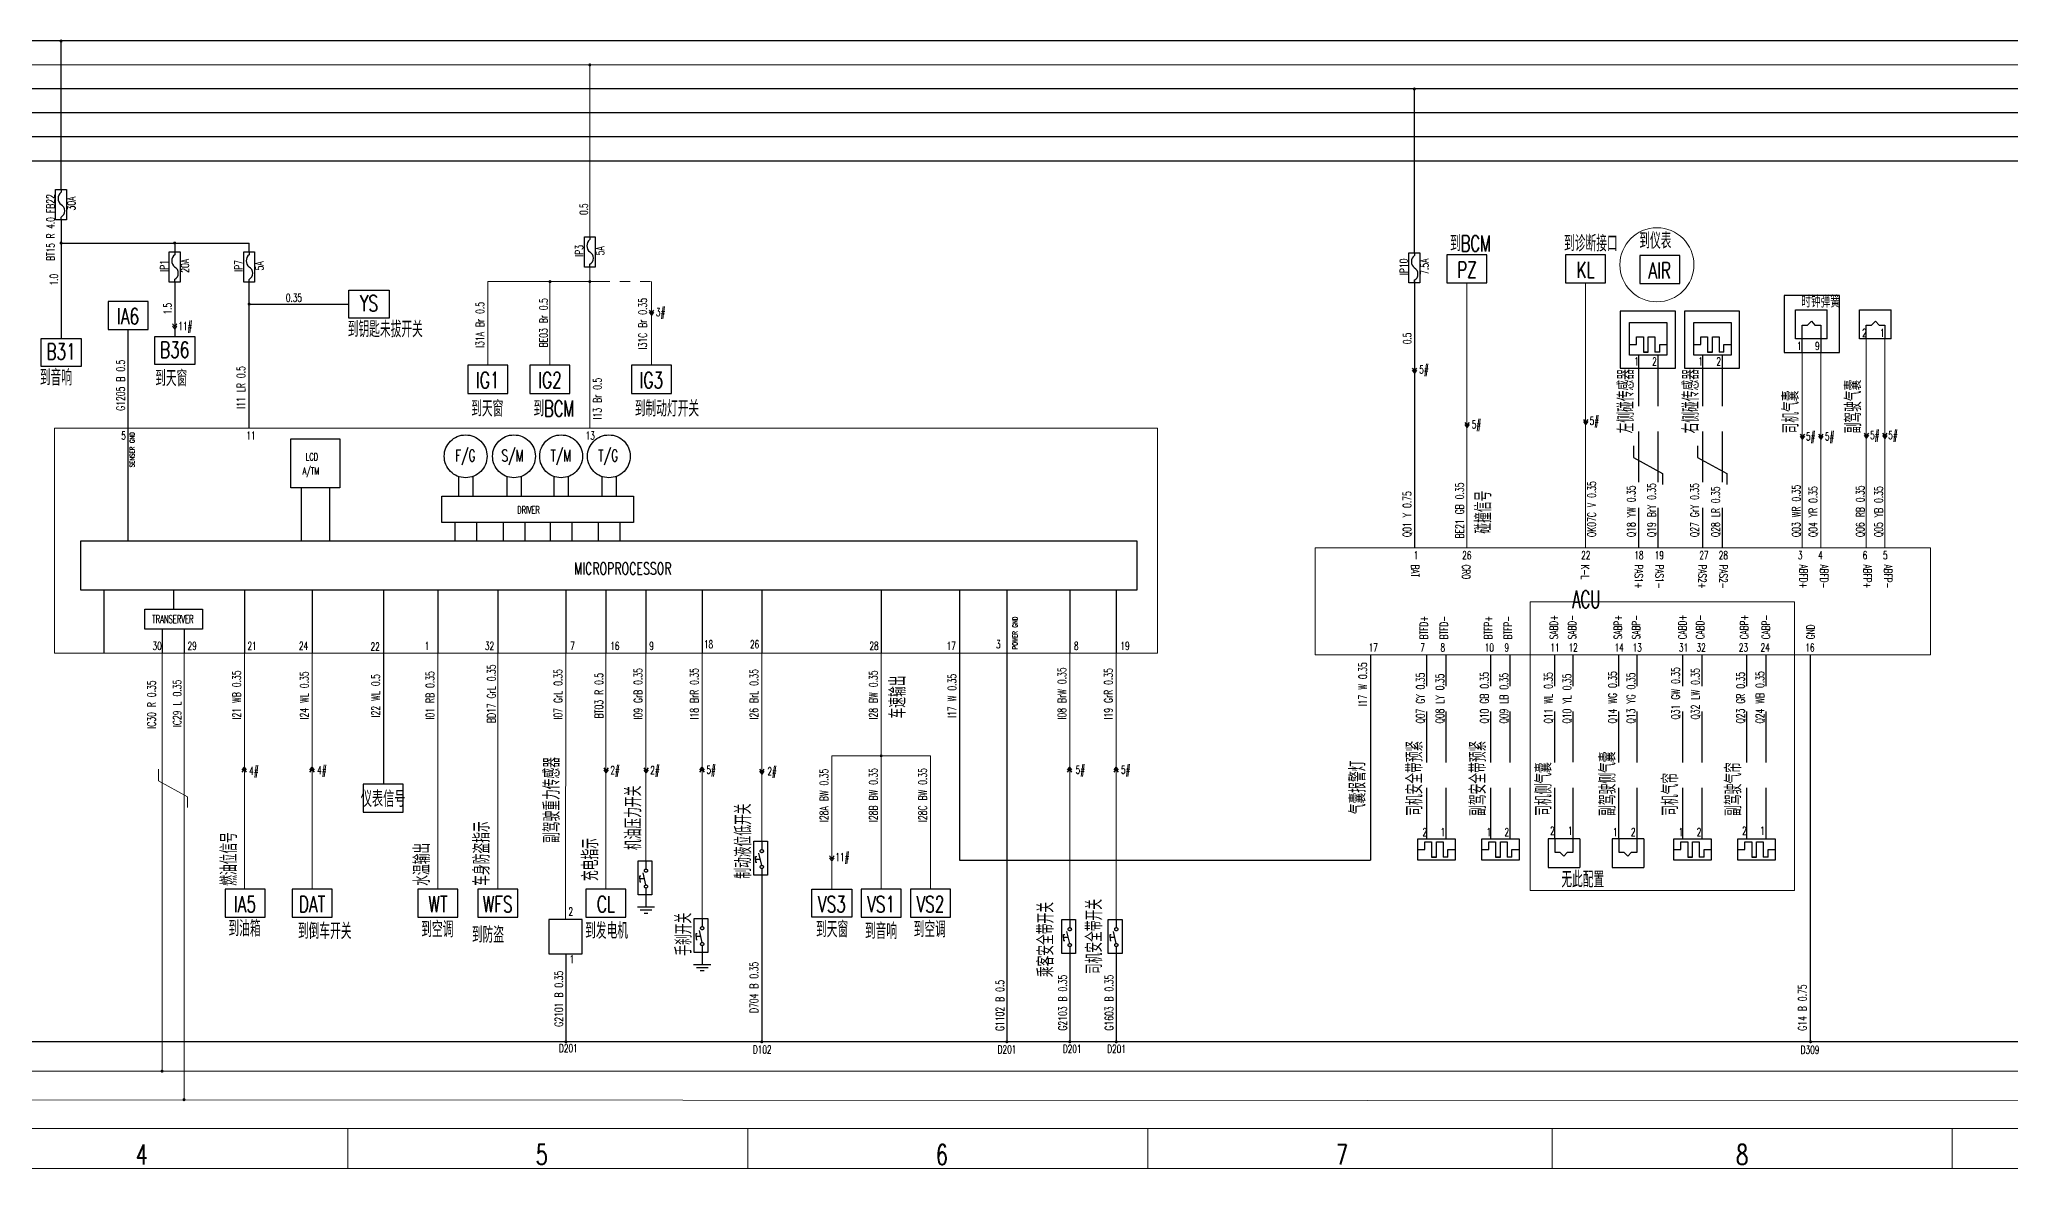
# Model space of a CAD drawing. Extents: x -5608 to -3197, y -2048 to 96.
# Drawn here: x -5281 to -4788.4, y -2047.8 to -1765.8 of the extents above; entities that cross this region are included whole.
import ezdxf
from ezdxf.enums import TextEntityAlignment as Align

# ---------------------------------------------------------------- set-up
doc = ezdxf.new("R2010")
doc.units = 0
doc.header["$LTSCALE"] = 25.4
doc.header["$MEASUREMENT"] = 0
for name, pattern in [('CENTER', [16, 13, -1, 1, -1]), ('DASHED', [0.75, 0.5, -0.25]), ('DASHED2', [0.375, 0.25, -0.125]), ('HIDDEN', [9.525, 6.35, -3.175]), ('PHANTOM', [17, 12, -1, 1, -1, 1, -1])]:
    doc.linetypes.add(name, pattern=pattern)
for name, color, linetype, lineweight in [('0Filament', 7, 'CONTINUOUS', 20), ('4CONTOUR', 4, 'CONTINUOUS', 50), ('5PHANTOM', 6, 'PHANTOM', 20)]:
    doc.layers.add(name, color=color, linetype=linetype, lineweight=lineweight)
for name, color, linetype in [('1CENTER', 1, 'CENTER'), ('2FRAM', 2, 'CONTINUOUS'), ('3DASHED', 3, 'DASHED'), ('blue', 5, 'CONTINUOUS'), ('br', 35, 'CONTINUOUS'), ('other layer', 7, 'CONTINUOUS')]:
    doc.layers.add(name, color=color, linetype=linetype)
doc.styles.add('HZ', font='txt.shx', dxfattribs={"width": 0.618, "height": 2.5, "bigfont": 'hztxt.shx'})

# ---------------------------------------------------------------- blocks, each defined once
blk = doc.blocks.new('pointer')
at = {"layer": 'other layer'}
blk.add_lwpolyline([(-5, 7), (-5, 0), (5, 0), (5, 7)], close=True, dxfattribs=at)
at = {"layer": 'other layer', "style": 'HZ', "width": 0.7, "flags": 8}
blk.add_attdef('FR', text='', height=4, dxfattribs=at).set_placement((0, 1.3), align=Align.CENTER)
blk = doc.blocks.new('FUSE')
at = {"layer": 'other layer', "color": 1}
for p, q in [((0, 7.53), (0, 6.85)), ((0, 0), (0, 0.68))]:
    blk.add_line(p, q, dxfattribs=at)
at = {"layer": 'other layer', "color": 1, "linetype": 'HIDDEN'}
blk.add_lwpolyline([(-1.36, 7.53), (1.36, 7.53), (1.36, 0), (-1.36, 0)], close=True, dxfattribs=at)
at = {"layer": 'other layer', "color": 1}
for centre, radius, start, end in [((1.24, 5.31), 1.98, 128.8945, 231.1055), ((-0.84, 2.22), 1.75, 298.4847, 61.5153)]:
    blk.add_arc(centre, radius, start, end, dxfattribs=at)
at = {"layer": 'other layer', "linetype": 'DASHED2', "style": 'HZ', "width": 0.7}
for tag, p in [('FUSE', (-1.64, 4.03)), ('10A', (3.57, 4.06))]:
    blk.add_attdef(tag, text='', height=2, rotation=90, dxfattribs=at).set_placement(p, align=Align.CENTER)
blk = doc.blocks.new('gnd')
at = {"layer": 'blue', "color": 2, "ltscale": 0.1}
for p, q in [((0, 0), (0, -3.01)), ((-2.16, -3.01), (2.16, -3.01)), ((-1.46, -3.77), (1.46, -3.77)), ((-0.48, -4.52), (0.48, -4.52))]:
    blk.add_line(p, q, dxfattribs=at)

msp = doc.modelspace()

# ---------------------------------------------------------------- hatches: boundary and pattern name
at = {"layer": '0Filament', "ltscale": 0.1}
for color, points in [(256, [(-5276, -1766.16, 1), (-5275.2, -1766.16, 1)]), (256, [(-5143.87, -1772.13, 1), (-5143.07, -1772.13, 1)]), (0, [(-4937.81, -1778.13, 1), (-4937.01, -1778.13, 1)]), (256, [(-5276, -1816.62, 1), (-5275.2, -1816.62, 1)]), (256, [(-5247.6, -1816.62, 1), (-5246.81, -1816.62, 1)]), (256, [(-5153.82, -1826.25, 1), (-5153.02, -1826.25, 1)]), (256, [(-5143.87, -1826.25, 1), (-5143.07, -1826.25, 1)]), (256, [(-5229, -1831.86, 1), (-5228.21, -1831.86, 1)]), (0, [(-5071.05, -1944.7, 1), (-5070.26, -1944.7, 1)]), (0, [(-5149.83, -2016.13, 1), (-5149.03, -2016.13, 1)]), (0, [(-5100.89, -2016.13, 1), (-5100.1, -2016.13, 1)]), (0, [(-5039.63, -2016.13, 1), (-5038.83, -2016.13, 1)]), (0, [(-5023.92, -2016.13, 1), (-5023.13, -2016.13, 1)]), (0, [(-5012.3, -2016.13, 1), (-5011.5, -2016.13, 1)]), (0, [(-4838.79, -2016.13, 1), (-4838, -2016.13, 1)]), (256, [(-5250.77, -2023.46, 1), (-5249.98, -2023.46, 1)]), (256, [(-5245.27, -2030.59, 1), (-5244.47, -2030.59, 1)])]:
    msp.add_hatch(color=color, dxfattribs=at).paths.add_polyline_path(points)

# ---------------------------------------------------------------- linework, layer by layer
at = {"layer": '0Filament'}
for p, q in [((-4924.26, -1892.79), (-4924.26, -1826.6)), ((-4894.62, -1892.79), (-4894.62, -1826.6)), ((-4824.46, -1840.51), (-4824.46, -1892.79)), ((-4819.85, -1840.51), (-4819.85, -1892.79)), ((-4840.46, -1844), (-4840.46, -1892.79)), ((-4835.85, -1844), (-4835.85, -1892.82)), ((-5229.78, -1919.08), (-5229.78, -1978.04)), ((-5212.86, -1919.08), (-5212.86, -1978.04)), ((-5181.41, -1919.08), (-5181.41, -1978.04)), ((-5166.49, -1919.08), (-5166.49, -1978.04)), ((-5139.43, -1919.08), (-5139.43, -1978.04)), ((-5070.66, -1919.08), (-5070.66, -1978.04)), ((-5011.9, -1919.81), (-5011.9, -1958.69)), ((-5251.27, -1948), (-5251.27, -1950.91)), ((-5251.27, -1950.91), (-5243.97, -1954.95)), ((-5243.97, -1954.95), (-5243.97, -1957.64)), ((-5203.98, -2047.79), (-5203.98, -2037.79)), ((-5103.98, -2047.79), (-5103.98, -2037.79)), ((-5003.98, -2047.79), (-5003.98, -2037.79)), ((-4902.98, -2037.79), (-4902.98, -2047.79)), ((-4802.98, -2047.79), (-4802.98, -2037.79))]:
    msp.add_line(p, q, dxfattribs=at)
at = {"layer": '0Filament', "ltscale": 0.1}
for p, q in [((-5149.53, -1985.59), (-5149.43, -1919.08)), ((-5129.43, -1970.94), (-5129.43, -1919.08)), ((-5115.38, -1985.3), (-5115.38, -1919.08)), ((-5100.49, -1966.05), (-5100.49, -1919.08)), ((-5023.52, -1985.55), (-5023.52, -1919.08)), ((-5011.9, -1985.56), (-5011.9, -1919.08))]:
    msp.add_line(p, q, dxfattribs=at)
at = {"layer": '0Filament', "color": 7}
for p, q in [((-5070.66, -1944.7), (-5082.99, -1944.7)), ((-5082.99, -1944.7), (-5082.99, -1978.04)), ((-5070.66, -1944.7), (-5058.32, -1944.7)), ((-5058.32, -1944.7), (-5058.32, -1978.04)), ((-3501.98, -2047.79), (-5603.98, -2047.79))]:
    msp.add_line(p, q, dxfattribs=at)
at = {"layer": '0Filament', "color": 2}
msp.add_line((-5593.98, -2037.79), (-3511.98, -2037.79), dxfattribs=at)
at = {"layer": '0Filament', "color": 7}
msp.add_lwpolyline([(-5277.21, -1919.08), (-5277.21, -1862.9), (-5001.56, -1862.9), (-5001.56, -1919.08)], close=True, dxfattribs=at)
at = {"layer": '0Filament', "color": 7, "linetype": 'Continuous'}
msp.add_lwpolyline([(-4808.46, -1892.79), (-4962.22, -1892.79), (-4962.22, -1919.48), (-4808.46, -1919.48)], close=True, dxfattribs=at)
at = {"layer": '1CENTER', "color": 1, "linetype": 'ByBlock'}
msp.add_line((-3700.02, -1766.13), (-5505.96, -1766.13), dxfattribs=at)
at = {"layer": '1CENTER', "color": 1}
for p, q in [((-5275.6, -1803.27), (-5275.6, -1766.13)), ((-5275.6, -1810.8), (-5275.6, -1840.44)), ((-5275.6, -1816.62), (-5228.6, -1816.62)), ((-5247.21, -1816.62), (-5247.21, -1818.85)), ((-5228.6, -1818.85), (-5228.6, -1816.62)), ((-5247.21, -1826.38), (-5247.21, -1839.97)), ((-5228.6, -1862.9), (-5228.6, -1826.38)), ((-5228.6, -1831.86), (-5203.65, -1831.86)), ((-4883.62, -1836.49), (-4874.32, -1836.49)), ((-4883.62, -1844.63), (-4883.62, -1836.49)), ((-4874.32, -1836.49), (-4874.32, -1844.63)), ((-4867.56, -1836.49), (-4858.26, -1836.49)), ((-4867.56, -1844.63), (-4867.56, -1836.49)), ((-4858.26, -1836.49), (-4858.26, -1844.63)), ((-4874.32, -1844.63), (-4883.62, -1844.63)), ((-4858.26, -1844.63), (-4867.56, -1844.63)), ((-5258.85, -1891), (-5258.85, -1862.74)), ((-5176.3, -1874.94), (-5176.3, -1879.85)), ((-5172.7, -1874.94), (-5172.7, -1879.85)), ((-5164.22, -1874.94), (-5164.22, -1879.85)), ((-5160.62, -1874.94), (-5160.62, -1879.85)), ((-5152.44, -1874.94), (-5152.44, -1879.85)), ((-5148.84, -1874.94), (-5148.84, -1879.85)), ((-5140.5, -1874.94), (-5140.5, -1879.85)), ((-5136.9, -1874.94), (-5136.9, -1879.85)), ((-5215.49, -1891), (-5215.49, -1877.75)), ((-5208.42, -1891), (-5208.42, -1877.75)), ((-5177.2, -1886.4), (-5177.2, -1891)), ((-5171.8, -1886.4), (-5171.8, -1891)), ((-5165.12, -1886.4), (-5165.12, -1891)), ((-5159.72, -1886.4), (-5159.72, -1891)), ((-5153.34, -1886.4), (-5153.34, -1891)), ((-5147.94, -1886.4), (-5147.94, -1891)), ((-5141.4, -1886.4), (-5141.4, -1891)), ((-5136, -1886.4), (-5136, -1891)), ((-5264.88, -1903.29), (-5264.88, -1919.08)), ((-5229.78, -1903.29), (-5229.78, -1919.08)), ((-5212.86, -1903.29), (-5212.86, -1919.08)), ((-5195.01, -1903.29), (-5195.01, -1919.08)), ((-5181.41, -1903.29), (-5181.41, -1919.08)), ((-5166.49, -1903.29), (-5166.49, -1919.08)), ((-5149.43, -1903.29), (-5149.43, -1919.08)), ((-5139.43, -1903.29), (-5139.43, -1919.08)), ((-5129.43, -1903.29), (-5129.43, -1919.08)), ((-5115.38, -1903.29), (-5115.38, -1919.08)), ((-5100.48, -1903.29), (-5100.49, -1919.08)), ((-5070.66, -1903.29), (-5070.66, -1919.08)), ((-5051.12, -1903.29), (-5051.12, -1919.08)), ((-5039.23, -1903.29), (-5039.23, -1919.08)), ((-5023.52, -1903.29), (-5023.52, -1919.08)), ((-5011.9, -1903.29), (-5011.9, -1919.08)), ((-4936.54, -1965.41), (-4927.24, -1965.41)), ((-4936.54, -1970.78), (-4936.54, -1965.41)), ((-4927.24, -1965.41), (-4927.24, -1970.78)), ((-4920.54, -1965.41), (-4911.24, -1965.41)), ((-4920.54, -1970.78), (-4920.54, -1965.41)), ((-4911.24, -1965.41), (-4911.24, -1970.78)), ((-4872.54, -1965.41), (-4863.24, -1965.41)), ((-4872.54, -1970.78), (-4872.54, -1965.41)), ((-4863.24, -1965.41), (-4863.24, -1970.78)), ((-4856.54, -1965.41), (-4847.24, -1965.41)), ((-4856.54, -1970.78), (-4856.54, -1965.41)), ((-4847.24, -1965.41), (-4847.24, -1970.78)), ((-4927.24, -1970.78), (-4936.54, -1970.78)), ((-4911.24, -1970.78), (-4920.54, -1970.78)), ((-4863.24, -1970.78), (-4872.54, -1970.78)), ((-4847.24, -1970.78), (-4856.54, -1970.78))]:
    msp.add_line(p, q, dxfattribs=at)
at = {"layer": '1CENTER', "color": 1, "lineweight": -3}
for p, q in [((-4842.15, -1840.52), (-4842.15, -1833.31)), ((-4842.15, -1833.31), (-4834.21, -1833.31)), ((-4840.46, -1844), (-4840.46, -1837.13)), ((-4840.46, -1837.13), (-4839.19, -1837.13)), ((-4839.19, -1837.13), (-4838.18, -1836.16)), ((-4838.18, -1836.16), (-4837.29, -1837.13)), ((-4837.29, -1837.13), (-4835.85, -1837.13)), ((-4835.85, -1837.13), (-4835.85, -1844)), ((-4834.21, -1840.52), (-4834.21, -1833.31)), ((-4826.15, -1833.31), (-4818.21, -1833.31)), ((-4826.15, -1840.52), (-4826.15, -1833.31)), ((-4824.46, -1837.13), (-4823.19, -1837.13)), ((-4824.46, -1840.51), (-4824.46, -1837.13)), ((-4823.19, -1837.13), (-4822.18, -1836.16)), ((-4822.18, -1836.16), (-4821.29, -1837.13)), ((-4821.29, -1837.13), (-4819.85, -1837.13)), ((-4819.85, -1837.13), (-4819.85, -1840.55)), ((-4818.21, -1840.52), (-4818.21, -1833.31)), ((-4834.21, -1840.52), (-4842.15, -1840.52)), ((-4818.21, -1840.52), (-4826.15, -1840.52)), ((-4896.07, -1965.4), (-4904.01, -1965.4)), ((-4904.01, -1965.4), (-4904.01, -1972.6)), ((-4902.32, -1965.41), (-4902.32, -1968.78)), ((-4897.71, -1968.78), (-4897.71, -1965.37)), ((-4896.07, -1965.4), (-4896.07, -1972.6)), ((-4880.07, -1965.4), (-4888.01, -1965.4)), ((-4888.01, -1965.4), (-4888.01, -1972.6)), ((-4886.32, -1965.41), (-4886.32, -1968.78)), ((-4881.71, -1968.78), (-4881.71, -1965.37)), ((-4880.07, -1965.4), (-4880.07, -1972.6)), ((-4902.32, -1968.78), (-4901.05, -1968.78)), ((-4901.05, -1968.78), (-4900.04, -1969.75)), ((-4900.04, -1969.75), (-4899.15, -1968.78)), ((-4899.15, -1968.78), (-4897.71, -1968.78)), ((-4886.32, -1968.78), (-4885.05, -1968.78)), ((-4885.05, -1968.78), (-4884.04, -1969.75)), ((-4884.04, -1969.75), (-4883.15, -1968.78)), ((-4883.15, -1968.78), (-4881.71, -1968.78)), ((-4904.01, -1972.6), (-4896.07, -1972.6)), ((-4888.01, -1972.6), (-4880.07, -1972.6))]:
    msp.add_line(p, q, dxfattribs=at)
at = {"layer": '1CENTER', "color": 1, "lineweight": -2}
for p, q in [((-4883.62, -1841.94), (-4881.9, -1841.94)), ((-4881.9, -1841.94), (-4881.9, -1840.03)), ((-4881.9, -1840.03), (-4880.18, -1840.03)), ((-4880.18, -1840.03), (-4880.18, -1843.86)), ((-4878.99, -1843.86), (-4878.99, -1840.03)), ((-4878.99, -1840.03), (-4877.28, -1840.03)), ((-4877.28, -1840.03), (-4877.28, -1843.86)), ((-4876.09, -1843.86), (-4876.09, -1841.94)), ((-4876.09, -1841.94), (-4874.37, -1841.94)), ((-4867.56, -1841.94), (-4865.84, -1841.94)), ((-4865.84, -1841.94), (-4865.84, -1840.03)), ((-4865.84, -1840.03), (-4864.12, -1840.03)), ((-4864.12, -1840.03), (-4864.12, -1843.86)), ((-4862.93, -1843.86), (-4862.93, -1840.03)), ((-4862.93, -1840.03), (-4861.22, -1840.03)), ((-4861.22, -1840.03), (-4861.22, -1843.86)), ((-4860.03, -1843.86), (-4860.03, -1841.94)), ((-4860.03, -1841.94), (-4858.31, -1841.94)), ((-4880.18, -1843.86), (-4878.99, -1843.86)), ((-4878.99, -1843.86), (-4880.18, -1843.86)), ((-4876.09, -1843.86), (-4877.28, -1843.86)), ((-4864.12, -1843.86), (-4862.93, -1843.86)), ((-4862.93, -1843.86), (-4864.12, -1843.86)), ((-4860.03, -1843.86), (-4861.22, -1843.86)), ((-4936.54, -1968.09), (-4934.82, -1968.09)), ((-4934.82, -1968.09), (-4934.82, -1966.18)), ((-4934.82, -1966.18), (-4933.1, -1966.18)), ((-4933.1, -1966.18), (-4933.1, -1970.01)), ((-4933.1, -1970.01), (-4931.91, -1970.01)), ((-4931.91, -1970.01), (-4933.1, -1970.01)), ((-4931.91, -1970.01), (-4931.91, -1966.18)), ((-4931.91, -1966.18), (-4930.2, -1966.18)), ((-4930.2, -1966.18), (-4930.2, -1970.01)), ((-4929.01, -1970.01), (-4930.2, -1970.01)), ((-4929.01, -1970.01), (-4929.01, -1968.09)), ((-4929.01, -1968.09), (-4927.29, -1968.09)), ((-4920.54, -1968.09), (-4918.82, -1968.09)), ((-4918.82, -1968.09), (-4918.82, -1966.18)), ((-4918.82, -1966.18), (-4917.1, -1966.18)), ((-4917.1, -1966.18), (-4917.1, -1970.01)), ((-4917.1, -1970.01), (-4915.91, -1970.01)), ((-4915.91, -1970.01), (-4917.1, -1970.01)), ((-4915.91, -1970.01), (-4915.91, -1966.18)), ((-4915.91, -1966.18), (-4914.2, -1966.18)), ((-4914.2, -1966.18), (-4914.2, -1970.01)), ((-4913.01, -1970.01), (-4914.2, -1970.01)), ((-4913.01, -1970.01), (-4913.01, -1968.09)), ((-4913.01, -1968.09), (-4911.29, -1968.09)), ((-4872.54, -1968.09), (-4870.82, -1968.09)), ((-4870.82, -1968.09), (-4870.82, -1966.18)), ((-4870.82, -1966.18), (-4869.1, -1966.18)), ((-4869.1, -1966.18), (-4869.1, -1970.01)), ((-4869.1, -1970.01), (-4867.91, -1970.01)), ((-4867.91, -1970.01), (-4869.1, -1970.01)), ((-4867.91, -1970.01), (-4867.91, -1966.18)), ((-4867.91, -1966.18), (-4866.2, -1966.18)), ((-4866.2, -1966.18), (-4866.2, -1970.01)), ((-4865.01, -1970.01), (-4866.2, -1970.01)), ((-4865.01, -1970.01), (-4865.01, -1968.09)), ((-4865.01, -1968.09), (-4863.29, -1968.09)), ((-4856.54, -1968.09), (-4854.82, -1968.09)), ((-4854.82, -1968.09), (-4854.82, -1966.18)), ((-4854.82, -1966.18), (-4853.1, -1966.18)), ((-4853.1, -1966.18), (-4853.1, -1970.01)), ((-4853.1, -1970.01), (-4851.91, -1970.01)), ((-4851.91, -1970.01), (-4853.1, -1970.01)), ((-4851.91, -1970.01), (-4851.91, -1966.18)), ((-4851.91, -1966.18), (-4850.2, -1966.18)), ((-4850.2, -1966.18), (-4850.2, -1970.01)), ((-4849.01, -1970.01), (-4850.2, -1970.01)), ((-4849.01, -1970.01), (-4849.01, -1968.09)), ((-4849.01, -1968.09), (-4847.29, -1968.09))]:
    msp.add_line(p, q, dxfattribs=at)
at = {"layer": '1CENTER'}
for p, q in [((-5247.44, -1908.11), (-5247.44, -1903.29)), ((-5250.37, -1913.05), (-5250.37, -1919.08)), ((-5244.84, -1913.05), (-5244.84, -1919.08))]:
    msp.add_line(p, q, dxfattribs=at)
at = {"layer": '1CENTER', "color": 1, "linetype": 'Continuous'}
msp.add_line((-5195.01, -1919.08), (-5195.01, -1951.7), dxfattribs=at)
at = {"layer": '1CENTER', "ltscale": 0.1}
for p, q in [((-5102.04, -1970.56), (-5102.04, -1969.83)), ((-5102.04, -1969.83), (-5101.75, -1969.83)), ((-5100.49, -1972.06), (-5101.2, -1969.05)), ((-5100.49, -1966.04), (-5100.49, -1968.1)), ((-5130.97, -1975.45), (-5130.97, -1974.71)), ((-5130.97, -1974.71), (-5130.68, -1974.71)), ((-5129.43, -1976.95), (-5130.14, -1973.94)), ((-5129.43, -1970.93), (-5129.43, -1972.99)), ((-5100.85, -1970.56), (-5102.04, -1970.56)), ((-5102.04, -1970.56), (-5102.04, -1971.29)), ((-5102.04, -1971.29), (-5101.75, -1971.29)), ((-5129.78, -1975.45), (-5130.97, -1975.45)), ((-5130.97, -1975.45), (-5130.97, -1976.18)), ((-5130.97, -1976.18), (-5130.68, -1976.18)), ((-5116.93, -1989.81), (-5116.93, -1989.08)), ((-5116.93, -1989.08), (-5116.64, -1989.08)), ((-5115.74, -1989.81), (-5116.93, -1989.81)), ((-5116.93, -1989.81), (-5116.93, -1990.54)), ((-5115.38, -1991.31), (-5116.09, -1988.3)), ((-5115.38, -1985.29), (-5115.38, -1987.35)), ((-5025.07, -1990.07), (-5025.07, -1989.34)), ((-5025.07, -1989.34), (-5024.78, -1989.34)), ((-5023.88, -1990.07), (-5025.07, -1990.07)), ((-5025.07, -1990.07), (-5025.07, -1990.8)), ((-5023.52, -1991.58), (-5024.23, -1988.57)), ((-5023.52, -1985.55), (-5023.52, -1987.61)), ((-5013.45, -1990.07), (-5013.45, -1989.34)), ((-5013.45, -1989.34), (-5013.16, -1989.34)), ((-5012.26, -1990.07), (-5013.45, -1990.07)), ((-5013.45, -1990.07), (-5013.45, -1990.8)), ((-5011.9, -1991.58), (-5012.61, -1988.57)), ((-5011.9, -1985.55), (-5011.9, -1987.61)), ((-5116.93, -1990.54), (-5116.64, -1990.54)), ((-5025.07, -1990.8), (-5024.78, -1990.8)), ((-5013.45, -1990.8), (-5013.16, -1990.8))]:
    msp.add_line(p, q, dxfattribs=at)
at = {"layer": '1CENTER', "color": 1, "ltscale": 0.1}
for p, q in [((-5100.49, -1972.85), (-5100.49, -1974.55)), ((-5129.43, -1977.74), (-5129.43, -1979.44)), ((-5115.38, -1992.1), (-5115.38, -1993.8)), ((-5023.52, -1992.37), (-5023.52, -1994.06)), ((-5011.9, -1992.37), (-5011.9, -1994.06))]:
    msp.add_line(p, q, dxfattribs=at)
at = {"layer": '1CENTER', "color": 1, "linetype": 'HIDDEN', "ltscale": 5}
for points in [[(-4831.17, -1829.76), (-4844.98, -1829.76), (-4844.98, -1844), (-4831.17, -1844)], [(-4872.14, -1833.61), (-4885.95, -1833.61), (-4885.95, -1847.86), (-4872.14, -1847.86)], [(-4856.12, -1833.61), (-4869.92, -1833.61), (-4869.92, -1847.86), (-4856.12, -1847.86)], [(-5102.48, -1966.05), (-5099.06, -1966.05), (-5099.06, -1974.55), (-5102.48, -1974.55)], [(-5131.41, -1970.94), (-5128, -1970.94), (-5128, -1979.44), (-5131.41, -1979.44)], [(-5145.39, -1985.59), (-5153.67, -1985.59), (-5153.67, -1994.14), (-5145.39, -1994.14)], [(-5117.36, -1985.3), (-5113.95, -1985.3), (-5113.95, -1993.8), (-5117.36, -1993.8)], [(-5025.51, -1985.56), (-5022.09, -1985.56), (-5022.09, -1994.06), (-5025.51, -1994.06)], [(-5013.89, -1985.56), (-5010.47, -1985.56), (-5010.47, -1994.06), (-5013.89, -1994.06)]]:
    msp.add_lwpolyline(points, close=True, dxfattribs=at)
at = {"layer": '1CENTER', "color": 1}
for points in [[(-5218.19, -1877.75), (-5218.19, -1865.53), (-5205.93, -1865.53), (-5205.93, -1877.75)], [(-5180.41, -1886.4), (-5180.41, -1879.85), (-5132.55, -1879.85), (-5132.55, -1886.4)], [(-5270.65, -1903.29), (-5270.65, -1891), (-5006.76, -1891), (-5006.76, -1903.29)]]:
    msp.add_lwpolyline(points, close=True, dxfattribs=at)
at = {"layer": '1CENTER'}
msp.add_lwpolyline([(-5254.67, -1908.11), (-5240.22, -1908.11), (-5240.22, -1913.05), (-5254.67, -1913.05)], close=True, dxfattribs=at)
at = {"layer": '1CENTER', "color": 1}
for centre, radius in [((-5174.5, -1869.89), 5.35), ((-5162.42, -1869.89), 5.35), ((-5150.64, -1869.89), 5.35), ((-5138.7, -1869.89), 5.35), ((-5100.49, -1968.5), 0.395), ((-5129.43, -1973.38), 0.395), ((-5100.49, -1972.46), 0.395), ((-5129.43, -1977.35), 0.395), ((-5115.38, -1987.75), 0.395), ((-5023.52, -1988.01), 0.395), ((-5011.9, -1988.01), 0.395), ((-5115.38, -1991.71), 0.395), ((-5023.52, -1991.97), 0.395), ((-5011.9, -1991.97), 0.395)]:
    msp.add_circle(centre, radius, dxfattribs=at)
at = {"layer": '2FRAM', "color": 2}
for p, q in [((-3700.02, -1796.13), (-5502.67, -1796.13)), ((-5258.85, -1862.74), (-5258.85, -1838.22)), ((-4937.97, -1847.84), (-4937.41, -1848.58)), ((-4937.97, -1848.37), (-4937.41, -1849.1)), ((-4936.86, -1847.84), (-4937.41, -1848.58)), ((-4936.86, -1848.37), (-4937.41, -1849.1)), ((-4924.81, -1861.41), (-4924.26, -1862.15)), ((-4924.81, -1861.94), (-4924.26, -1862.68)), ((-4923.7, -1861.41), (-4924.26, -1862.15)), ((-4923.7, -1861.94), (-4924.26, -1862.68)), ((-4895.17, -1860.67), (-4894.62, -1861.41)), ((-4895.17, -1861.2), (-4894.62, -1861.94)), ((-4894.06, -1860.67), (-4894.62, -1861.41)), ((-4894.06, -1861.2), (-4894.62, -1861.94)), ((-4841.01, -1864.33), (-4840.46, -1865.06)), ((-4841.01, -1864.85), (-4840.46, -1865.59)), ((-4839.9, -1864.33), (-4840.46, -1865.06)), ((-4839.9, -1864.85), (-4840.46, -1865.59)), ((-4836.41, -1864.33), (-4835.85, -1865.06)), ((-4836.41, -1864.85), (-4835.85, -1865.59)), ((-4835.3, -1864.33), (-4835.85, -1865.06)), ((-4835.3, -1864.85), (-4835.85, -1865.59)), ((-4825.01, -1864.09), (-4824.46, -1864.83)), ((-4825.01, -1864.62), (-4824.46, -1865.36)), ((-4823.9, -1864.09), (-4824.46, -1864.83)), ((-4823.9, -1864.62), (-4824.46, -1865.36)), ((-4820.41, -1864.15), (-4819.85, -1864.89)), ((-4820.41, -1864.68), (-4819.85, -1865.42)), ((-4819.3, -1864.15), (-4819.85, -1864.89)), ((-4819.3, -1864.68), (-4819.85, -1865.42)), ((-5230.33, -1948.24), (-5229.78, -1947.5)), ((-5230.33, -1948.77), (-5229.78, -1948.03)), ((-5229.23, -1948.24), (-5229.78, -1947.5)), ((-5229.23, -1948.77), (-5229.78, -1948.03)), ((-5213.42, -1948.24), (-5212.86, -1947.5)), ((-5213.42, -1948.77), (-5212.86, -1948.03)), ((-5212.31, -1948.24), (-5212.86, -1947.5)), ((-5212.31, -1948.77), (-5212.86, -1948.03)), ((-5115.94, -1948.24), (-5115.38, -1947.5)), ((-5115.94, -1948.77), (-5115.38, -1948.03)), ((-5114.83, -1948.24), (-5115.38, -1947.5)), ((-5114.83, -1948.77), (-5115.38, -1948.03)), ((-5024.08, -1948.24), (-5023.52, -1947.5)), ((-5024.08, -1948.77), (-5023.52, -1948.03)), ((-5022.97, -1948.24), (-5023.52, -1947.5)), ((-5022.97, -1948.77), (-5023.52, -1948.03)), ((-5012.46, -1948.24), (-5011.9, -1947.5)), ((-5012.46, -1948.77), (-5011.9, -1948.03)), ((-5011.35, -1948.24), (-5011.9, -1947.5)), ((-5011.35, -1948.77), (-5011.9, -1948.03)), ((-5011.9, -1994.06), (-5011.9, -2016.13)), ((-3755.47, -2016.13), (-5515.39, -2016.13))]:
    msp.add_line(p, q, dxfattribs=at)
at = {"layer": '2FRAM', "color": 2, "ltscale": 0.1}
for p, q in [((-5039.23, -1919.08), (-5039.23, -2016.13)), ((-4838.4, -2016.13), (-4838.4, -1919.48)), ((-5100.49, -1974.55), (-5100.49, -2016.13)), ((-5149.43, -1994.14), (-5149.43, -2016.13)), ((-5023.52, -1994.06), (-5023.52, -2016.13))]:
    msp.add_line(p, q, dxfattribs=at)
at = {"layer": '3DASHED', "color": 3, "linetype": 'ByBlock'}
msp.add_line((-3700.02, -1784.13), (-5502.67, -1784.13), dxfattribs=at)
at = {"layer": '3DASHED'}
for p, q in [((-4881.42, -1844.63), (-4881.42, -1892.79)), ((-4876.56, -1844.63), (-4876.56, -1892.79)), ((-4865.36, -1844.63), (-4865.36, -1892.79)), ((-4860.5, -1844.63), (-4860.5, -1892.79)), ((-4882.65, -1867.26), (-4882.65, -1870.17)), ((-4882.65, -1870.17), (-4875.36, -1874.21)), ((-4866.64, -1867.26), (-4866.64, -1870.17)), ((-4866.64, -1870.17), (-4859.35, -1874.21)), ((-4875.36, -1874.21), (-4875.36, -1876.9)), ((-4859.35, -1874.21), (-4859.35, -1876.9)), ((-4934.32, -1965.41), (-4934.32, -1919.48)), ((-4929.46, -1965.41), (-4929.46, -1919.48)), ((-4918.32, -1965.41), (-4918.32, -1919.48)), ((-4913.46, -1965.41), (-4913.46, -1919.48)), ((-4902.32, -1965.41), (-4902.32, -1919.48)), ((-4897.71, -1965.37), (-4897.71, -1919.44)), ((-4886.32, -1965.41), (-4886.32, -1919.48)), ((-4881.71, -1965.41), (-4881.71, -1919.48)), ((-4870.32, -1965.41), (-4870.32, -1919.48)), ((-4865.46, -1965.41), (-4865.46, -1919.48)), ((-4854.32, -1965.41), (-4854.32, -1919.48)), ((-4849.46, -1965.41), (-4849.46, -1919.48))]:
    msp.add_line(p, q, dxfattribs=at)
at = {"layer": '3DASHED', "color": 88, "linetype": 'ByBlock', "lineweight": 9}
for p, q in [((-5250.37, -2023.46), (-5250.37, -1919.08)), ((-5515.39, -2023.46), (-3755.47, -2023.46))]:
    msp.add_line(p, q, dxfattribs=at)
at = {"layer": '4CONTOUR', "color": 140, "lineweight": 9}
for p, q in [((-5244.87, -2030.62), (-5244.84, -1919.08)), ((-5515.39, -2030.47), (-3755.47, -2031.46))]:
    msp.add_line(p, q, dxfattribs=at)
at = {"layer": '4CONTOUR', "color": 4, "lineweight": -3, "ltscale": 0.1}
for p, q in [((-5051.12, -1919.08), (-5051.12, -1970.78)), ((-4948.36, -1919.48), (-4948.36, -1970.78)), ((-5051.12, -1970.78), (-4948.36, -1970.78))]:
    msp.add_line(p, q, dxfattribs=at)
at = {"layer": '5PHANTOM', "color": 6, "linetype": 'ByBlock'}
msp.add_line((-3700.02, -1772.13), (-5502.67, -1772.13), dxfattribs=at)
at = {"layer": '5PHANTOM', "color": 6}
for p, q in [((-5143.47, -1815.08), (-5143.47, -1772.13)), ((-5143.47, -1862.9), (-5143.47, -1822.61)), ((-5168.96, -1847.16), (-5168.96, -1826.25)), ((-5153.42, -1847.16), (-5153.42, -1826.25)), ((-5128.09, -1847.16), (-5128.09, -1826.25)), ((-5247.76, -1836.82), (-5247.21, -1837.56)), ((-5247.76, -1837.35), (-5247.21, -1838.09)), ((-5246.65, -1836.82), (-5247.21, -1837.56)), ((-5246.65, -1837.35), (-5247.21, -1838.09)), ((-5083.54, -1969.7), (-5082.99, -1970.44)), ((-5083.54, -1970.23), (-5082.99, -1970.97)), ((-5082.43, -1969.7), (-5082.99, -1970.44)), ((-5082.43, -1970.23), (-5082.99, -1970.97))]:
    msp.add_line(p, q, dxfattribs=at)
at = {"layer": '5PHANTOM', "color": 6, "ltscale": 0.1}
msp.add_line((-5168.96, -1826.25), (-5128.09, -1826.25), dxfattribs=at)
at = {"layer": '5PHANTOM', "color": 1, "linetype": 'PHANTOM'}
msp.add_lwpolyline([(-4908.48, -1906.25), (-4842.37, -1906.25), (-4842.37, -1978.32), (-4908.48, -1978.32)], close=True, dxfattribs=at)
at = {"layer": '5PHANTOM', "linetype": 'Continuous'}
msp.add_circle((-4876.79, -1822.05), 9.25, dxfattribs=at)
at = {"layer": 'blue', "color": 5}
for p, q in [((-3700.02, -1790.13), (-5502.67, -1790.13)), ((-5128.64, -1833.38), (-5128.09, -1834.12)), ((-5128.64, -1833.91), (-5128.09, -1834.65)), ((-5127.53, -1833.38), (-5128.09, -1834.12)), ((-5127.53, -1833.91), (-5128.09, -1834.65)), ((-5139.98, -1947.67), (-5139.43, -1948.41)), ((-5139.98, -1948.2), (-5139.43, -1948.94)), ((-5138.87, -1947.67), (-5139.43, -1948.41)), ((-5138.87, -1948.2), (-5139.43, -1948.94)), ((-5129.98, -1947.72), (-5129.43, -1948.46)), ((-5129.98, -1948.25), (-5129.43, -1948.99)), ((-5128.87, -1947.72), (-5129.43, -1948.46)), ((-5128.87, -1948.25), (-5129.43, -1948.99)), ((-5101.05, -1948.01), (-5100.49, -1948.75)), ((-5101.05, -1948.54), (-5100.49, -1949.28)), ((-5099.94, -1948.01), (-5100.49, -1948.75)), ((-5099.94, -1948.54), (-5100.49, -1949.28))]:
    msp.add_line(p, q, dxfattribs=at)
at = {"layer": 'br', "color": 30}
for p, q in [((-3700.02, -1778.13), (-5502.67, -1778.13)), ((-4937.41, -1819.07), (-4937.41, -1778.13)), ((-4937.41, -1826.26), (-4937.41, -1892.79))]:
    msp.add_line(p, q, dxfattribs=at)

# ---------------------------------------------------------------- block references
at = {"layer": '1CENTER', "linetype": 'DASHED2'}
for p, values in [((-5275.6, -1810.8), {'10A': '30A', 'FUSE': 'FB22'}), ((-5247.21, -1826.38), {'10A': '20A', 'FUSE': 'IP1'}), ((-5228.6, -1826.38), {'10A': '5A', 'FUSE': 'IP7'})]:
    msp.add_blockref('FUSE', p, dxfattribs=at).add_auto_attribs(values)
at = {"layer": '2FRAM', "color": 2, "ltscale": 0.1}
for p in [(-5129.43, -1979.44), (-5115.38, -1993.8)]:
    msp.add_blockref('gnd', p, dxfattribs=at)
at = {"layer": '5PHANTOM'}
ref = msp.add_blockref('pointer', (-4924.26, -1826.6), dxfattribs=at)
ref.add_attrib('FR', 'PZ', dxfattribs={"layer": 'other layer', "color": 6, "height": 4, "style": 'HZ', "width": 0.7}).set_placement((-4924.26, -1825.3), align=Align.CENTER)
ref = msp.add_blockref('pointer', (-4894.62, -1826.6), dxfattribs=at)
ref.add_attrib('FR', 'KL', dxfattribs={"layer": 'other layer', "color": 6, "height": 4, "style": 'HZ', "width": 0.7}).set_placement((-4894.62, -1825.3), align=Align.CENTER)
ref = msp.add_blockref('pointer', (-4876.07, -1826.76), dxfattribs=at)
ref.add_attrib('FR', 'AIR', dxfattribs={"layer": 'other layer', "color": 6, "height": 4, "style": 'HZ', "width": 0.7}).set_placement((-4876.07, -1825.46), align=Align.CENTER)
ref = msp.add_blockref('pointer', (-5258.85, -1838.22), dxfattribs=at)
ref.add_attrib('FR', 'IA6', dxfattribs={"layer": 'other layer', "color": 6, "height": 4, "style": 'HZ', "width": 0.7}).set_placement((-5258.85, -1836.92), align=Align.CENTER)
ref = msp.add_blockref('pointer', (-5198.65, -1828.36), dxfattribs=dict(at, xscale=-1, rotation=180))
ref.add_attrib('FR', 'YS', dxfattribs={"layer": 'other layer', "color": 6, "height": 4, "style": 'HZ', "width": 0.7}).set_placement((-5198.65, -1833.66), align=Align.CENTER)
ref = msp.add_blockref('pointer', (-5275.6, -1840.44), dxfattribs=dict(at, xscale=-1, rotation=180))
ref.add_attrib('FR', 'B31', dxfattribs={"layer": 'other layer', "color": 6, "height": 4, "style": 'HZ', "width": 0.7}).set_placement((-5275.6, -1845.74), align=Align.CENTER)
ref = msp.add_blockref('pointer', (-5247.21, -1839.97), dxfattribs=dict(at, xscale=-1, rotation=180))
ref.add_attrib('FR', 'B36', dxfattribs={"layer": 'other layer', "color": 6, "height": 4, "style": 'HZ', "width": 0.7}).set_placement((-5247.21, -1845.27), align=Align.CENTER)
ref = msp.add_blockref('pointer', (-5168.96, -1854.16), dxfattribs=at)
ref.add_attrib('FR', 'IG1', dxfattribs={"layer": 'other layer', "color": 6, "height": 4, "style": 'HZ', "width": 0.7}).set_placement((-5168.96, -1852.86), align=Align.CENTER)
ref = msp.add_blockref('pointer', (-5153.42, -1854.16), dxfattribs=at)
ref.add_attrib('FR', 'IG2', dxfattribs={"layer": 'other layer', "color": 6, "height": 4, "style": 'HZ', "width": 0.7}).set_placement((-5153.42, -1852.86), align=Align.CENTER)
ref = msp.add_blockref('pointer', (-5128.09, -1854.16), dxfattribs=at)
ref.add_attrib('FR', 'IG3', dxfattribs={"layer": 'other layer', "color": 6, "height": 4, "style": 'HZ', "width": 0.7}).set_placement((-5128.09, -1852.86), align=Align.CENTER)
ref = msp.add_blockref('pointer', (-5195.11, -1958.77), dxfattribs=at)
ref.add_attrib('FR', '仪表信号', dxfattribs={"layer": 'other layer', "color": 6, "height": 4, "style": 'HZ', "width": 0.7}).set_placement((-5195.11, -1957.47), align=Align.CENTER)
ref = msp.add_blockref('pointer', (-5229.63, -1985.04), dxfattribs=at)
ref.add_attrib('FR', 'IA5', dxfattribs={"layer": 'other layer', "color": 6, "height": 4, "style": 'HZ', "width": 0.7}).set_placement((-5229.63, -1983.74), align=Align.CENTER)
ref = msp.add_blockref('pointer', (-5212.86, -1985.04), dxfattribs=at)
ref.add_attrib('FR', 'DAT', dxfattribs={"layer": 'other layer', "color": 6, "height": 4, "style": 'HZ', "width": 0.7}).set_placement((-5212.86, -1983.74), align=Align.CENTER)
ref = msp.add_blockref('pointer', (-5181.41, -1985.04), dxfattribs=at)
ref.add_attrib('FR', 'WT', dxfattribs={"layer": 'other layer', "color": 6, "height": 4, "style": 'HZ', "width": 0.7}).set_placement((-5181.41, -1983.74), align=Align.CENTER)
ref = msp.add_blockref('pointer', (-5166.49, -1985.04), dxfattribs=at)
ref.add_attrib('FR', 'WFS', dxfattribs={"layer": 'other layer', "color": 6, "height": 4, "style": 'HZ', "width": 0.7}).set_placement((-5166.49, -1983.74), align=Align.CENTER)
ref = msp.add_blockref('pointer', (-5139.43, -1985.04), dxfattribs=at)
ref.add_attrib('FR', 'CL', dxfattribs={"layer": 'other layer', "color": 6, "height": 4, "style": 'HZ', "width": 0.7}).set_placement((-5139.43, -1983.74), align=Align.CENTER)
ref = msp.add_blockref('pointer', (-5082.97, -1985.04), dxfattribs=dict(at, xscale=-1))
ref.add_attrib('FR', 'VS3', dxfattribs={"layer": 'other layer', "color": 6, "height": 4, "style": 'HZ', "width": 0.7}).set_placement((-5082.97, -1983.74), align=Align.CENTER)
ref = msp.add_blockref('pointer', (-5070.66, -1985.04), dxfattribs=at)
ref.add_attrib('FR', 'VS1', dxfattribs={"layer": 'other layer', "color": 6, "height": 4, "style": 'HZ', "width": 0.7}).set_placement((-5070.66, -1983.74), align=Align.CENTER)
ref = msp.add_blockref('pointer', (-5058.34, -1985.04), dxfattribs=at)
ref.add_attrib('FR', 'VS2', dxfattribs={"layer": 'other layer', "color": 6, "height": 4, "style": 'HZ', "width": 0.7}).set_placement((-5058.34, -1983.74), align=Align.CENTER)
at = {"layer": 'other layer', "linetype": 'DASHED2'}
for p, values in [((-5143.47, -1822.61), {'10A': '5A', 'FUSE': 'IP3'}), ((-4937.41, -1826.6), {'10A': '7.5A', 'FUSE': 'IP10'})]:
    msp.add_blockref('FUSE', p, dxfattribs=at).add_auto_attribs(values)

# ---------------------------------------------------------------- texts
at = {"layer": '0Filament', "ltscale": 0.1, "style": 'HZ', "width": 0.67}
for s, p in [('0.5', (-5143.99, -1809.61)), ('1.0', (-5276.37, -1827.21))]:
    msp.add_text(s, height=2, rotation=90, dxfattribs=at).set_placement(p)
at = {"layer": '0Filament', "style": 'HZ'}
for s, height, width, p in [('到BCM', 4, 0.67, (-4928.49, -1818.72)), ('到诊断接口', 4, 0.67, (-4900.01, -1818.72)), ('到仪表', 4, 0.67, (-4881.2, -1818.04)), ('时钟弹簧', 3, 0.67, (-4840.71, -1832.74)), ('到钥匙未拔开关', 4, 0.67, (-5203.96, -1840.15)), ('到音响', 4, 0.67, (-5280.91, -1852.22)), ('到天窗', 4, 0.67, (-5252.09, -1852.39)), ('到天窗', 4, 0.67, (-5173.11, -1859.97)), ('到BCM', 4, 0.67, (-5157.56, -1859.97)), ('到制动灯开关', 4, 0.67, (-5132.23, -1859.97)), ('无此配置', 4, 0.67, (-4900.68, -1977.59)), ('到油箱', 4, 0.67, (-5233.78, -1989.84)), ('到倒车开关', 4, 0.67, (-5216.42, -1990.49)), ('到空调', 4, 0.67, (-5185.59, -1990.04)), ('到防盗', 4, 0.67, (-5172.95, -1991.39)), ('到发电机', 4, 0.67, (-5144.64, -1990.39)), ('到天窗', 4, 0.67, (-5086.93, -1990.04)), ('到音响', 4, 0.67, (-5074.72, -1990.49)), ('到空调', 4, 0.67, (-5062.53, -1990.04)), ('4', 5, 0.7, (-5256.98, -2046.81)), ('5', 5, 0.7, (-5156.98, -2046.81)), ('6', 5, 0.7, (-5056.98, -2046.81)), ('7', 5, 0.7, (-4956.98, -2046.81)), ('8', 5, 0.7, (-4856.98, -2046.81))]:
    msp.add_text(s, height=height, dxfattribs=dict(at, width=width)).set_placement(p)
at = {"layer": '0Filament', "color": 0, "ltscale": 0.1, "style": 'HZ', "width": 0.67}
for s, rotation, p in [('1.5', 90, (-5247.98, -1834.46)), ('0.5', 90, (-4938.18, -1841.89)), ('BAT', 270, (-4938.19, -1896.92)), ('CRO', 270, (-4925.45, -1896.92)), ('K-L', 270, (-4895.71, -1896.92)), ('ABFD+', 270, (-4841.15, -1896.92)), ('ABFD-', 270, (-4836, -1896.92)), ('ABFP+', 270, (-4825.18, -1896.92)), ('ABFP-', 270, (-4820.03, -1896.92)), ('GND', 90, (-4837.38, -1915.59))]:
    msp.add_text(s, height=2, rotation=rotation, dxfattribs=at).set_placement(p)
at = {"layer": '0Filament', "ltscale": 0.1, "style": 'HZ', "width": 0.67}
for s, p in [('0.35', (-5219.42, -1831.28)), ('5', (-5260.55, -1865.73)), ('11', (-5229.28, -1865.73)), ('13', (-5144.52, -1865.73)), ('18', (-5114.95, -1917.85)), ('26', (-5103.42, -1917.85)), ('30', (-5252.75, -1918.25)), ('29', (-5243.99, -1918.25)), ('21', (-5229.01, -1918.25)), ('24', (-5216.15, -1918.25)), ('22', (-5198.25, -1918.43)), ('1', (-5184.73, -1918.25)), ('32', (-5169.67, -1918.25)), ('7', (-5148.38, -1918.25)), ('16', (-5138.38, -1918.25)), ('9', (-5128.61, -1918.25))]:
    msp.add_text(s, height=2, dxfattribs=at).set_placement(p)
at = {"layer": '0Filament', "style": 'HZ', "width": 0.67}
for s, p in [('副驾驶气囊', (-4825.74, -1864.16)), ('司机气囊', (-4841.33, -1864.16)), ('碰撞信号', (-4918.17, -1889.2)), ('车速输出', (-5064.52, -1935.36)), ('副驾驶重力传感器', (-5150.97, -1966.45)), ('气囊报警灯', (-4949.59, -1959.27)), ('机油压力开关', (-5130.58, -1968.23)), ('制动液位低开关', (-5103.13, -1975.38)), ('燃油位信号', (-5231.63, -1977.16)), ('车身防盗指示', (-5168.49, -1977.16)), ('充电指示', (-5141.33, -1975.98)), ('水温输出', (-5183.42, -1977.16)), ('手刹开关', (-5118.02, -1994.63)), ('乘客安全带开关', (-5027.54, -1999.97)), ('司机安全带开关', (-5015.42, -1999.21))]:
    msp.add_text(s, height=4, rotation=90, dxfattribs=at).set_placement(p)
at = {"layer": '0Filament', "color": 0, "ltscale": 0.1, "style": 'HZ', "width": 0.67}
for s, p in [('1', (-4937.57, -1895.6)), ('26', (-4925.45, -1895.6)), ('22', (-4895.71, -1895.6)), ('3', (-4841.54, -1895.6)), ('4', (-4836.49, -1895.6)), ('6', (-4825.37, -1895.6)), ('5', (-4820.28, -1895.6)), ('3', (-5041.96, -1917.85)), ('28', (-5073.58, -1918.25)), ('17', (-5054.3, -1918.25)), ('8', (-5022.47, -1918.25)), ('19', (-5010.86, -1918.25)), ('16', (-4839.72, -1918.67)), ('2', (-5148.81, -1984.6)), ('1', (-5148.52, -1996.53))]:
    msp.add_text(s, height=2, dxfattribs=at).set_placement(p)
at = {"layer": '0Filament', "insert": (-4894.42, -1905.61), "char_height": 4.361, "width": 20.0834, "attachment_point": 5, "style": 'HZ'}
msp.add_mtext('ACU', dxfattribs=at)
at = {"layer": '1CENTER', "color": 1, "style": 'HZ', "width": 0.67}
for s, height, p in [('1', 2, (-4841.77, -1843.33)), ('9', 2, (-4837.28, -1843.33)), ('2', 2, (-4825.53, -1840.08)), ('1', 2, (-4821.04, -1840.08)), ('1', 2, (-4882.46, -1847.18)), ('2', 2, (-4877.97, -1847.18)), ('1', 2, (-4866.42, -1847.18)), ('2', 2, (-4861.93, -1847.18)), ('LCD', 1.823, (-5214.45, -1870.91)), ('F/G', 2.916, (-5177.15, -1871.17)), ('S/M', 2.916, (-5165.58, -1871.17)), ('T/M', 2.916, (-5153.28, -1871.17)), ('T/G', 2.916, (-5141.35, -1871.17)), ('A/TM', 1.823, (-5215.26, -1874.47)), ('DRIVER', 1.823, (-5161.61, -1884.2)), ('MICROPROCESSOR', 3, (-5147.41, -1899.42)), ('2', 2, (-4935.36, -1964.74)), ('1', 2, (-4930.87, -1964.74)), ('1', 2, (-4919.36, -1964.74)), ('2', 2, (-4914.87, -1964.74)), ('2', 2, (-4903.48, -1964.4)), ('1', 2, (-4898.98, -1964.4)), ('1', 2, (-4887.78, -1964.74)), ('2', 2, (-4883.29, -1964.74)), ('1', 2, (-4871.33, -1964.74)), ('2', 2, (-4866.84, -1964.74)), ('2', 2, (-4855.49, -1964.4)), ('1', 2, (-4850.99, -1964.4))]:
    msp.add_text(s, height=height, dxfattribs=at).set_placement(p)
for s, p in [('SENSER GND', (-5257.23, -1872.64)), ('POWER GND', (-5036.6, -1918.12))]:
    msp.add_text(s, height=1.215, rotation=90, dxfattribs=at).set_placement(p)
at = {"layer": '1CENTER', "insert": (-5247.65, -1910.55), "char_height": 2, "width": 11.8817, "attachment_point": 5, "style": 'HZ'}
msp.add_mtext('TRANSERVER', dxfattribs=at)
at = {"layer": '2FRAM', "color": 2, "ltscale": 0.1, "style": 'HZ', "width": 0.67}
for s, p in [('5#', (-4936.18, -1849.19)), ('5#', (-4923.06, -1862.92)), ('5#', (-4893.58, -1862.01)), ('5#', (-4839.52, -1865.91)), ('5#', (-4834.82, -1865.91)), ('5#', (-4823.51, -1865.59)), ('5#', (-4818.97, -1865.59)), ('4#', (-5228.59, -1949.41)), ('4#', (-5211.6, -1949.3)), ('5#', (-5114.32, -1949.16)), ('5#', (-5022.06, -1949.16)), ('5#', (-5010.7, -1949.16)), ('D201', (-5151.15, -2018.74)), ('D102', (-5102.71, -2019.08)), ('D201', (-5041.53, -2019.04)), ('D201', (-5025.24, -2018.89)), ('D201', (-5014.16, -2018.91)), ('D309', (-4840.85, -2019.13))]:
    msp.add_text(s, height=2, dxfattribs=at).set_placement(p)
at = {"layer": '3DASHED', "color": 3, "ltscale": 0.1, "style": 'HZ', "width": 0.67}
msp.add_text('BT15 R 4.0', height=2, rotation=90, dxfattribs=at).set_placement((-5277.21, -1821.06))
at = {"layer": '3DASHED', "color": 3, "lineweight": 5, "ltscale": 0.1, "style": 'HZ', "width": 0.67}
for s, p in [('I31A Br 0.5', (-5169.89, -1842.78)), ('BE03 Br 0.5', (-5154, -1842.68)), ('I31C Br 0.35', (-5129.21, -1843.16)), ('G1205 B 0.5', (-5259.67, -1858.52)), ('I11 LR 0.5', (-5229.61, -1857.98)), ('I13 Br 0.5', (-5140.55, -1860.65)), ('BE21 GB 0.35', (-4925.06, -1890.41, -145.78)), ('OK07C V 0.35', (-4892.05, -1890.06)), ('Q19 BrY 0.35', (-4877.08, -1890.06)), ('Q27 GrY 0.35', (-4866.34, -1890.06)), ('Q01 Y 0.75', (-4938.18, -1890.06)), ('Q18 YW 0.35', (-4882.17, -1890.06)), ('Q28 LR 0.35', (-4861.08, -1890.06)), ('Q03 WR 0.35', (-4840.95, -1890.06)), ('Q04 YR 0.35', (-4836.71, -1890.06)), ('Q06 RB 0.35', (-4824.95, -1890.06)), ('Q05 YB 0.35', (-4820.34, -1890.06)), ('IC30 R 0.35', (-5251.96, -1937.91)), ('IC29 L 0.35', (-5245.55, -1937.5)), ('I21 WB 0.35', (-5230.7, -1935.61)), ('I24 WL 0.35', (-5213.79, -1935.61)), ('I22 WL 0.5', (-5195.96, -1935.08)), ('I01 RB 0.35', (-5182.34, -1935.61)), ('BD17 GrL 0.35', (-5167.01, -1936.5, -145.78)), ('I07 GrL 0.35', (-5150.35, -1935.61)), ('BT03 R 0.5', (-5140.16, -1935.33)), ('I09 GrB 0.35', (-5130.35, -1935.61)), ('I18 BrR 0.35', (-5116.3, -1935.61)), ('I26 BrL 0.35', (-5101.41, -1935.61)), ('I28 BW 0.35', (-5071.58, -1935.61)), ('I17 W 0.35', (-5051.9, -1935.21)), ('I08 BrW 0.35', (-5024.44, -1935.61)), ('I19 GrR 0.35', (-5012.82, -1935.61)), ('I17 W 0.35', (-4949.26, -1932.32)), ('Q07 GY 0.35', (-4934.85, -1936.63)), ('Q08 LY 0.35', (-4929.99, -1936.63)), ('Q10 GB 0.35', (-4918.85, -1936.63)), ('Q09 LB 0.35', (-4913.99, -1936.63)), ('Q11 WL 0.35', (-4902.85, -1936.63)), ('Q10 YL 0.35', (-4898.24, -1936.63)), ('Q14 WG 0.35', (-4886.85, -1936.63)), ('Q13 YG 0.35', (-4882.24, -1936.63)), ('Q31 GW 0.35', (-4871.1, -1935.61)), ('Q32 LW 0.35', (-4866.13, -1935.61)), ('Q23 GR 0.35', (-4854.85, -1936.63)), ('Q24 WB 0.35', (-4849.99, -1936.63)), ('I28A BW 0.35', (-5083.91, -1961.23)), ('I28B BW 0.35', (-5071.58, -1961.23)), ('I28C BW 0.35', (-5059.25, -1961.23)), ('G2101 B 0.35', (-5150.17, -2012.37)), ('D704 B 0.35', (-5101.42, -2008.93)), ('G2103 B 0.35', (-5024.27, -2013.34)), ('G1603 B 0.35', (-5012.65, -2013.34)), ('G1102 B 0.5', (-5039.95, -2013.43)), ('G14 B 0.75', (-4839.38, -2013.37))]:
    msp.add_text(s, height=2.08, rotation=90, dxfattribs=at).set_placement(p)
at = {"layer": '3DASHED', "style": 'HZ', "width": 0.67}
for s, height, rotation, p in [('左侧碰传感器', 4, 90, (-4882.53, -1864.16)), ('右侧碰传感器', 4, 90, (-4866.3, -1864.16)), ('PAS1+', 2, 270, (-4882.34, -1896.92)), ('PAS1-', 2, 270, (-4877.13, -1896.92)), ('PAS2+', 2, 270, (-4866.44, -1896.92)), ('PAS2-', 2, 270, (-4861.18, -1896.92)), ('BTFD+', 2, 90, (-4934.05, -1915.59)), ('BTFD-', 2, 90, (-4929.01, -1915.59)), ('BTFP+', 2, 90, (-4917.95, -1915.59)), ('BTFP-', 2, 90, (-4913.01, -1915.59)), ('SABD+', 2, 90, (-4901.56, -1915.59)), ('SABD-', 2, 90, (-4897.01, -1915.59)), ('SABP+', 2, 90, (-4885.52, -1915.59)), ('SABP-', 2, 90, (-4881.01, -1915.59)), ('CABD+', 2, 90, (-4869.42, -1915.59)), ('CABD-', 2, 90, (-4865.01, -1915.59)), ('CABP+', 2, 90, (-4853.99, -1915.59)), ('CABP-', 2, 90, (-4848.55, -1915.59)), ('司机安全带预紧', 4, 90, (-4935.35, -1959.69)), ('副驾安全带预紧', 4, 90, (-4919.51, -1959.69)), ('副驾驶侧气囊', 4, 90, (-4887.12, -1959.69)), ('司机侧气囊', 4, 90, (-4903.11, -1959.69)), ('司机气帘', 4, 90, (-4871.46, -1959.69)), ('副驾驶气帘', 4, 90, (-4855.69, -1959.69))]:
    msp.add_text(s, height=height, rotation=rotation, dxfattribs=at).set_placement(p)
for s, p in [('18', (-4882.44, -1895.6)), ('19', (-4877.34, -1895.6)), ('27', (-4866.19, -1895.6)), ('28', (-4861.34, -1895.6)), ('17', (-4948.83, -1918.67)), ('7', (-4935.92, -1918.67)), ('8', (-4930.88, -1918.67)), ('10', (-4919.82, -1918.67)), ('9', (-4914.88, -1918.67)), ('11', (-4903.43, -1918.67)), ('12', (-4898.88, -1918.67)), ('14', (-4887.39, -1918.67)), ('13', (-4882.88, -1918.67)), ('31', (-4871.28, -1918.67)), ('32', (-4866.88, -1918.67)), ('23', (-4856.32, -1918.67)), ('24', (-4850.88, -1918.67))]:
    msp.add_text(s, height=2, dxfattribs=at).set_placement(p)
at = {"layer": '5PHANTOM', "color": 6, "ltscale": 0.1, "style": 'HZ', "width": 0.67}
for p in [(-5246.32, -1838.34), (-5082.08, -1971)]:
    msp.add_text('11#', height=2, dxfattribs=at).set_placement(p)
at = {"layer": 'blue', "color": 5, "ltscale": 0.1, "style": 'HZ', "width": 0.67}
for s, p in [('3#', (-5126.94, -1834.87)), ('2#', (-5138.34, -1949.3)), ('2#', (-5128.35, -1949.29)), ('2#', (-5099.1, -1949.57))]:
    msp.add_text(s, height=2, dxfattribs=at).set_placement(p)

doc.saveas('drawing.dxf')
